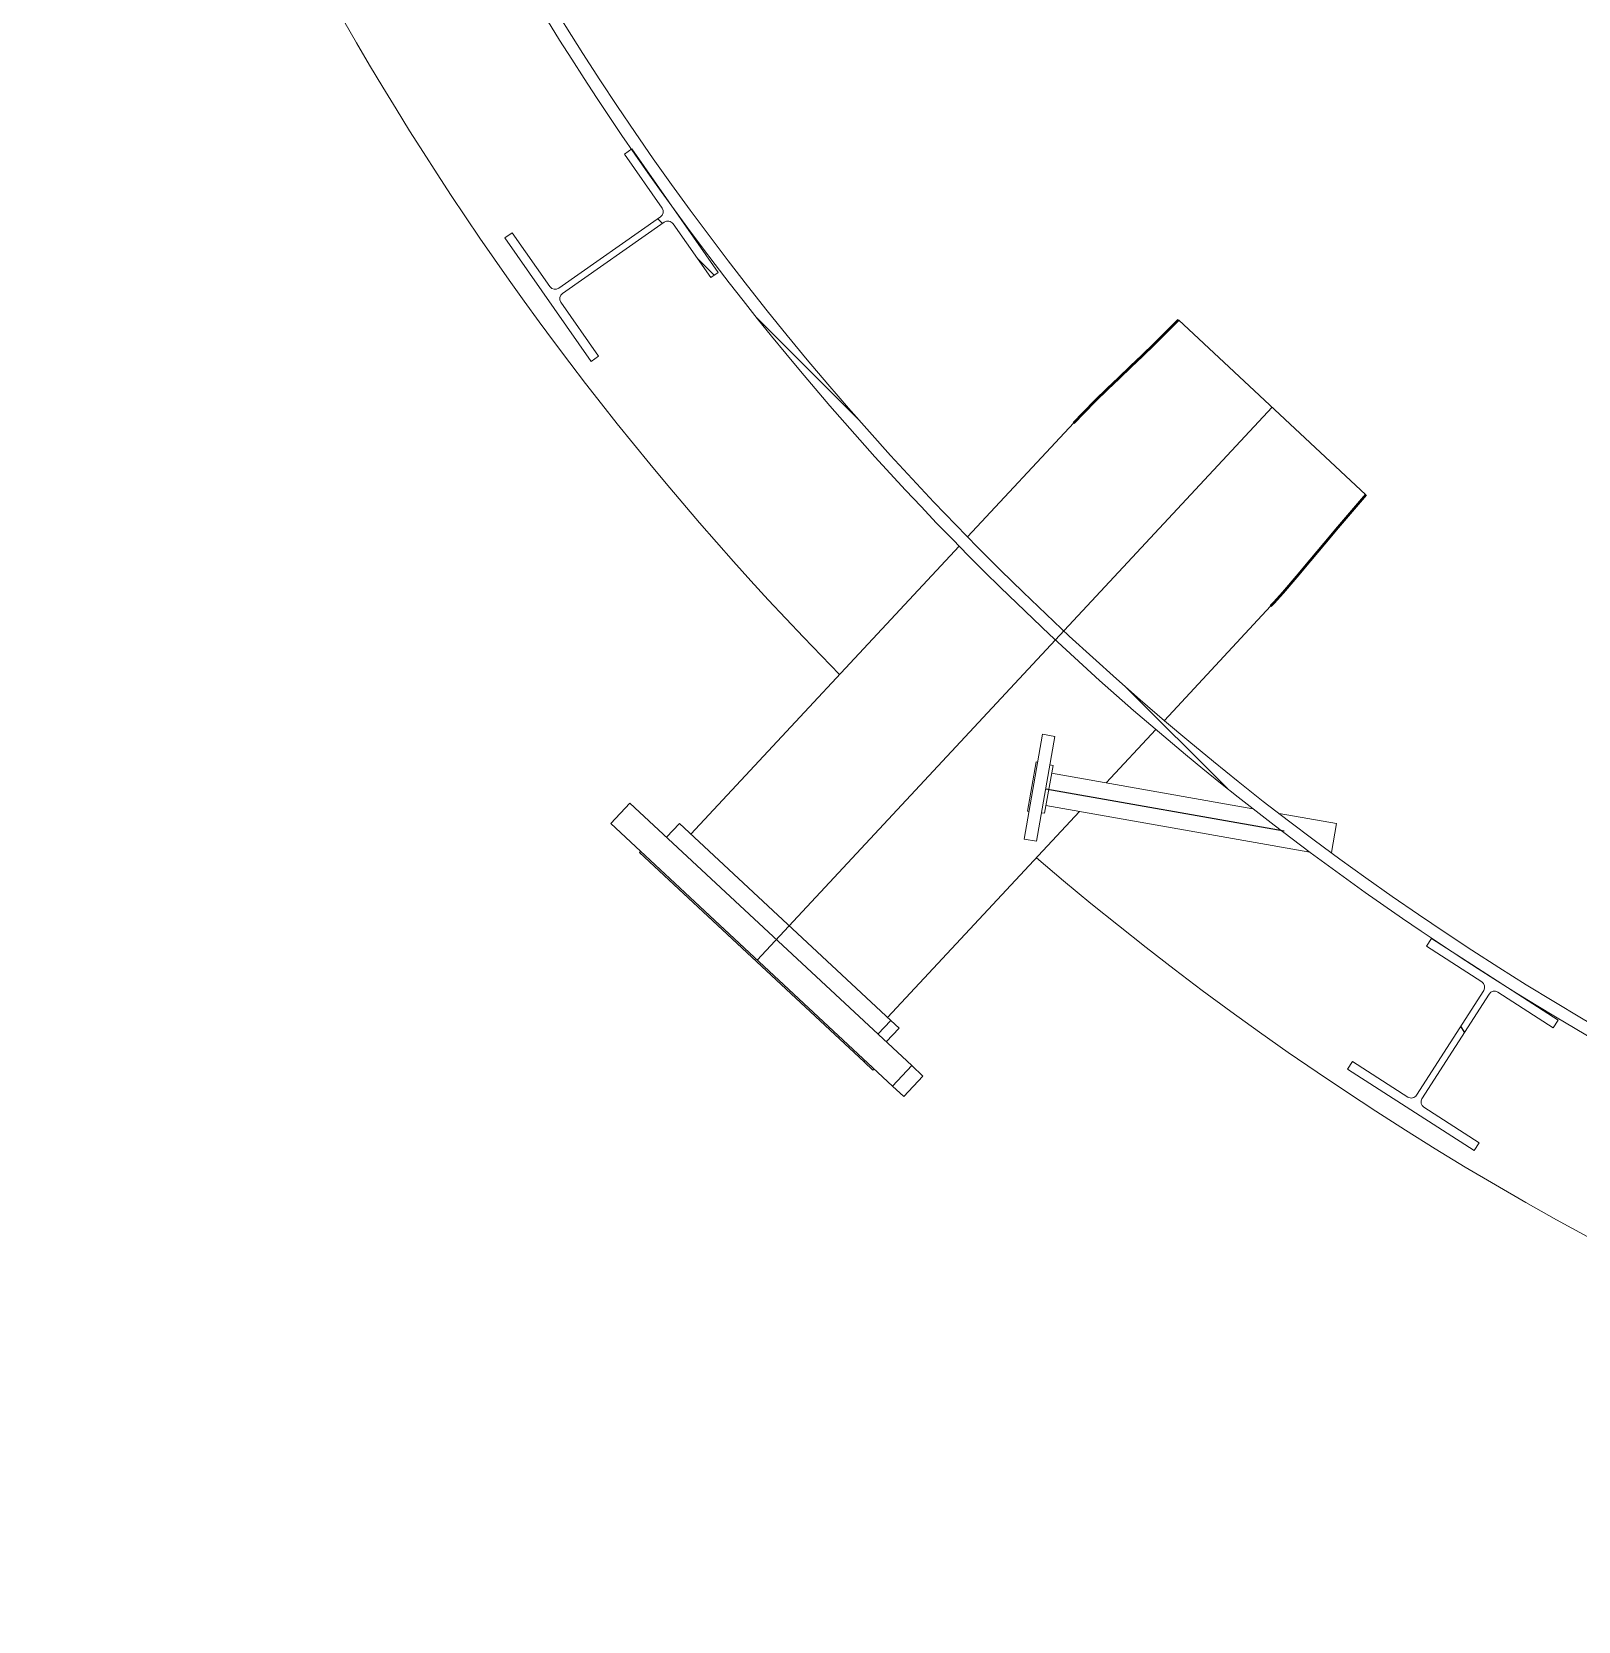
# Model space of a CAD drawing. Header units: inches. Extents: x 0 to 4731, y 0 to 1632.
# Drawn here: x 3558.1 to 3619.9, y 558.9 to 622.4 of the extents above; entities that cross this region are included whole.
import ezdxf

# ---------------------------------------------------------------- set-up
doc = ezdxf.new("R2010")
doc.units = ezdxf.units.IN
doc.header["$LTSCALE"] = 48
doc.header["$MEASUREMENT"] = 0
doc.linetypes.add('CENTER', pattern=[2, 1.25, -0.25, 0.25, -0.25])
for name, color, linetype, lineweight in [('AM_0', 7, 'Continuous', 50), ('AM_7', 142, 'CENTER', 25), ('Am_8', 1, 'Continuous', 25), ('Equipment-AM_0', 7, 'Continuous', 50), ('Process-AM_7', 142, 'CENTER', 25)]:
    doc.layers.add(name, color=color, linetype=linetype, lineweight=lineweight)
pattern_1 = [(315, (2644.142, 1859.378), (12.72792, 12.72792), []), (315, (2644.142, 1850.892), (12.72792, 12.72792), [])]

# ---------------------------------------------------------------- blocks, each defined once
blk = doc.blocks.new('*U391')
at = {"layer": 'AM_7', "color": 0, "transparency": 16777216}
blk.add_line((-4.765, 0.84), (4.765, -0.84), dxfattribs=at)

msp = doc.modelspace()

# ---------------------------------------------------------------- hatches: boundary and pattern name
at = {"layer": 'Am_8'}
h = msp.add_hatch(dxfattribs=at)
h.set_pattern_fill('ANSI32', color=256, scale=48, angle=-90, style=0)
h.set_pattern_definition(pattern_1)
edge = h.paths.add_edge_path(flags=0)
edge.add_line((3565.691611, 653.862212), (3565.186938, 653.810774))
edge.add_arc((3680.809903, 685.925099), 120, 195.52265454, 255.23282052)
edge.add_line((3650.222876, 569.888752), (3650.222876, 570.405907))
edge.add_arc((3680.809903, 685.925099), 119.5, 195.5636483, 255.16961847, ccw=False)
h = msp.add_hatch(dxfattribs=at)
h.set_pattern_fill('ANSI32', color=256, scale=48, angle=-90, style=0)
h.set_pattern_definition(pattern_1)
edge = h.paths.add_edge_path(flags=0)
edge.add_line((3577.004695, 614.187563), (3580.457626, 609.256268))
edge.add_line((3580.457626, 609.256268), (3580.756616, 609.465623))
edge.add_line((3580.756616, 609.465623), (3579.24811, 611.619993))
edge.add_arc((3579.452898, 611.763387), 0.25, 125, 215, ccw=False)
edge.add_line((3579.309504, 611.968175), (3583.38069, 614.81885))
edge.add_arc((3583.524084, 614.614062), 0.25, 35, 125, ccw=False)
edge.add_line((3583.728872, 614.757456), (3585.237378, 612.603086))
edge.add_line((3585.237378, 612.603086), (3585.536368, 612.812442))
edge.add_line((3585.536368, 612.812442), (3582.083438, 617.743737))
edge.add_line((3582.083438, 617.743737), (3581.784448, 617.534381))
edge.add_line((3581.784448, 617.534381), (3583.292954, 615.380012))
edge.add_arc((3583.088166, 615.236617), 0.25, -55, 35, ccw=False)
edge.add_line((3583.23156, 615.031829), (3579.160374, 612.181155))
edge.add_arc((3579.01698, 612.385943), 0.25, -145, -55, ccw=False)
edge.add_line((3578.812192, 612.242548), (3577.303686, 614.396918))
edge.add_line((3577.303686, 614.396918), (3577.004695, 614.187563))
h = msp.add_hatch(dxfattribs=at)
h.set_pattern_fill('ANSI32', color=256, scale=48, angle=-101.74262772, style=0)
h.set_pattern_definition([(303.2574, (2923.937, 2030.602), (15.05188, 9.87121), []), (303.2574, (2922.21, 2022.294), (15.05188, 9.87121), [])])
edge = h.paths.add_edge_path(flags=0)
edge.add_line((3619.099792, 582.941357), (3614.036318, 586.197371))
edge.add_line((3614.036318, 586.197371), (3613.838902, 585.890367))
edge.add_line((3613.838902, 585.890367), (3616.051018, 584.467889))
edge.add_arc((3615.915801, 584.257611), 0.25, -32.74262772, 57.25737228, ccw=False)
edge.add_line((3616.126079, 584.122395), (3613.437973, 579.942085))
edge.add_arc((3613.227696, 580.077302), 0.25, -122.74262772, -32.74262772, ccw=False)
edge.add_line((3613.09248, 579.867025), (3610.880364, 581.289503))
edge.add_line((3610.880364, 581.289503), (3610.682948, 580.982498))
edge.add_line((3610.682948, 580.982498), (3615.746422, 577.726483))
edge.add_line((3615.746422, 577.726483), (3615.943838, 578.033488))
edge.add_line((3615.943838, 578.033488), (3613.731722, 579.455966))
edge.add_arc((3613.866939, 579.666243), 0.25, 147.25737228, 237.25737228, ccw=False)
edge.add_line((3613.656662, 579.80146), (3616.344767, 583.98177))
edge.add_arc((3616.555044, 583.846553), 0.25, 57.25737228, 147.25737228, ccw=False)
edge.add_line((3616.690261, 584.05683), (3618.902376, 582.634352))
edge.add_line((3618.902376, 582.634352), (3619.099792, 582.941357))

# ---------------------------------------------------------------- linework, layer by layer
at = {"layer": 'AM_0', "lineweight": 18}
for p, q in [((3611.421314, 603.930745), (3603.923982, 610.91573)), ((3599.74481, 606.799002), (3595.500716, 602.243604)), ((3595.15954, 601.877403), (3584.440318, 590.371928)), ((3603.366111, 594.915709), (3607.611859, 599.472881)), ((3601.041004, 592.420056), (3603.024935, 594.549507)), ((3582.00845, 591.61255), (3581.241577, 590.789427)), ((3582.00845, 591.61255), (3593.268641, 581.12185)), ((3592.305714, 583.044033), (3599.972499, 591.273176)), ((3581.241577, 590.789427), (3592.501768, 580.298727)), ((3583.983028, 590.797969), (3583.471779, 590.24922)), ((3583.983028, 590.797969), (3592.428171, 582.929944)), ((3582.430532, 589.681722), (3582.387928, 589.635993)), ((3582.387928, 589.635993), (3591.360893, 581.276216)), ((3592.428171, 582.929944), (3591.916923, 582.381195)), ((3592.251756, 582.069244), (3592.763004, 582.617992)), ((3592.428171, 582.929944), (3592.763004, 582.617992)), ((3591.403497, 581.321945), (3591.360893, 581.276216)), ((3591.360893, 581.276216), (3591.716653, 580.944768)), ((3593.268641, 581.12185), (3592.501768, 580.298727)), ((3593.268641, 581.12185), (3593.715085, 580.705914)), ((3591.716653, 580.944768), (3591.759257, 580.990497)), ((3592.948212, 579.882792), (3593.715085, 580.705914)), ((3592.501768, 580.298727), (3592.948212, 579.882792))]:
    msp.add_line(p, q, dxfattribs=at)
at = {"layer": 'AM_0', "flags": 128}
for points in [[(3599.745415, 606.798438), (3600.145618, 607.2189), (3600.612726, 607.688534), (3601.094828, 608.159413), (3601.55372, 608.600839), (3602.019716, 609.046762), (3602.489725, 609.497953), (3602.968983, 609.96312), (3603.447917, 610.435753), (3603.923982, 610.91573)], [(3611.421314, 603.930745), (3610.850773, 603.276322), (3610.292314, 602.61892), (3609.745475, 601.964147), (3609.193006, 601.298358), (3608.646316, 600.646119), (3608.102361, 600.015495), (3607.740283, 599.611926), (3607.610756, 599.473909)]]:
    msp.add_lwpolyline(points, dxfattribs=at)
at = {"layer": 'Equipment-AM_0', "lineweight": 18}
for p, q in [((3581.784448, 617.534381), (3582.083438, 617.743737)), ((3583.292954, 615.380012), (3581.784448, 617.534381)), ((3582.083438, 617.743737), (3585.536368, 612.812442)), ((3579.160374, 612.181155), (3583.23156, 615.031829)), ((3583.38069, 614.81885), (3579.309504, 611.968175)), ((3585.237378, 612.603086), (3583.728872, 614.757456)), ((3577.004695, 614.187563), (3577.303686, 614.396918)), ((3580.457626, 609.256268), (3577.004695, 614.187563)), ((3577.303686, 614.396918), (3578.812192, 612.242548)), ((3585.536368, 612.812442), (3585.237378, 612.603086)), ((3579.24811, 611.619993), (3580.756616, 609.465623)), ((3580.756616, 609.465623), (3580.457626, 609.256268)), ((3598.499167, 594.358389), (3597.761162, 590.172956)), ((3598.991571, 594.271565), (3598.253566, 590.086132)), ((3598.991571, 594.271565), (3598.499167, 594.358389)), ((3598.242262, 593.261333), (3597.894966, 591.291717)), ((3598.303813, 593.25048), (3598.242262, 593.261333)), ((3598.913891, 593.111175), (3598.577448, 591.20311)), ((3598.913891, 593.111175), (3598.79079, 593.132881)), ((3606.901172, 591.38675), (3598.859843, 592.804653)), ((3597.894966, 591.291717), (3597.956517, 591.280864)), ((3598.454347, 591.224816), (3598.577448, 591.20311)), ((3598.631496, 591.509631), (3609.178226, 589.649958)), ((3610.246683, 590.796846), (3607.957269, 591.200532)), ((3610.246683, 590.796846), (3610.041538, 589.633414)), ((3597.761162, 590.172956), (3598.253566, 590.086132)), ((3613.838902, 585.890367), (3614.036318, 586.197371)), ((3614.036318, 586.197371), (3619.099792, 582.941357)), ((3616.051018, 584.467889), (3613.838902, 585.890367)), ((3613.437973, 579.942085), (3616.126079, 584.122395)), ((3616.344767, 583.98177), (3613.656662, 579.80146)), ((3618.902376, 582.634352), (3616.690261, 584.05683)), ((3619.099792, 582.941357), (3618.902376, 582.634352)), ((3610.682948, 580.982498), (3610.880364, 581.289503)), ((3610.880364, 581.289503), (3613.09248, 579.867025)), ((3615.746422, 577.726483), (3610.682948, 580.982498)), ((3613.731722, 579.455966), (3615.943838, 578.033488)), ((3615.943838, 578.033488), (3615.746422, 577.726483))]:
    msp.add_line(p, q, dxfattribs=at)
for centre, radius, start, end in [((3680.809903, 685.925099), 119.5, 176.07551783, 255.16961847), ((3680.809903, 685.925099), 127, 194.94076442, 224.60048966), ((3680.809903, 685.925099), 120, 199.37573034, 255.23282052), ((3583.088166, 615.236617), 0.25, 305, 35), ((3583.524084, 614.614062), 0.25, 35, 125), ((3579.01698, 612.385943), 0.25, 215, 305), ((3579.452898, 611.763387), 0.25, 125, 215), ((3680.809903, 685.925099), 127, 229.45177829, 270), ((3615.915801, 584.257611), 0.25, 327.25737228, 57.25737228), ((3616.555044, 583.846553), 0.25, 57.25737228, 147.25737228), ((3613.227696, 580.077302), 0.25, 237.25737228, 327.25737228), ((3613.866939, 579.666243), 0.25, 147.25737228, 237.25737228)]:
    msp.add_arc(centre, radius, start, end, dxfattribs=at)
at = {"layer": 'Process-AM_7'}
msp.add_line((3607.672648, 607.423237), (3587.094895, 585.336109), dxfattribs=at)

# ---------------------------------------------------------------- block references
at = {"layer": 'AM_7'}
msp.add_blockref('*U391', (3603.392684, 591.337748), dxfattribs=at)

doc.saveas('drawing.dxf')
